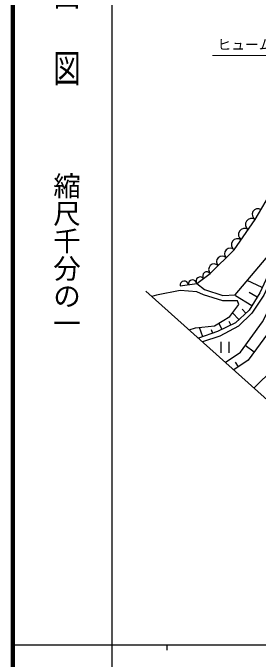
# Model space of a CAD drawing. Units: millimetres, scale not verified. Extents: x 40000 to 680000, y 20000 to 380000.
# Drawn here: x 40000 to 84608, y 202409 to 319978 of the extents above; entities that cross this region are included whole.
import ezdxf
from ezdxf.enums import TextEntityAlignment as Align

# ---------------------------------------------------------------- set-up
doc = ezdxf.new("R2010")
doc.units = ezdxf.units.MM
doc.header["$LTSCALE"] = 1000
for name, color, linetype, lineweight in [('M-BGD', 7, 'Continuous', 25), ('M-BMK-SRVR', 3, 'Continuous', 25), ('M-STR-HTXT', 7, 'Continuous', 13), ('M-TTL', 2, 'Continuous', 140), ('M-TTL-BAND', 7, 'Continuous', 25)]:
    doc.layers.add(name, color=color, linetype=linetype, lineweight=lineweight)
doc.styles.add('@ＭＳ ゴシック', font='')
doc.styles.add('ＭＳ ゴシック', font='')
doc.styles.get('@ＭＳ ゴシック').set_extended_font_data('@MS Gothic')
doc.styles.get('ＭＳ ゴシック').set_extended_font_data('MS Gothic')

msp = doc.modelspace()

# ---------------------------------------------------------------- linework, layer by layer
at = {"layer": 'M-BGD'}
for p, q in [((84060, 282397), (87286, 287875)), ((80242, 276862), (84060, 282397)), ((75899, 272575), (80242, 276862)), ((73473, 270725), (75899, 272575)), ((70405, 270311), (73473, 270725)), ((85370, 270015), (82649, 271269)), ((83470, 266695), (80525, 268518)), ((84433, 268251), (83012, 269132)), ((82363, 265342), (81684, 266079)), ((81113, 264192), (79984, 265419)), ((78063, 262400), (77490, 263540)), ((79680, 263211), (79364, 263840)), ((74539, 261046), (73941, 262757)), ((76349, 261678), (76123, 262325)), ((77838, 260124), (77838, 258124)), ((79358, 258124), (79358, 260124)), ((83867, 258264), (82259, 259445)), ((81039, 255597), (80476, 256424)), ((83864, 251706), (87809, 255627))]:
    msp.add_line(p, q, dxfattribs=at)
for points in [[(73473, 270725), (74834, 269680), (78171, 268581), (80468, 268680), (90389, 280452), (98114, 290230), (102713, 294152), (106820, 299173)], [(92371, 278338), (86732, 272973), (84915, 269029), (82988, 265917), (80488, 263617), (77254, 261994), (73751, 260770)], [(78643, 256386), (81380, 258248), (85429, 263764), (88097, 268982), (88459, 271819), (93434, 275914)], [(95516, 274980), (92877, 271889), (89878, 268072), (87144, 262725), (82775, 256777), (80177, 255011)], [(88459, 271819), (87499, 272564), (85656, 268629), (83482, 265370), (81058, 263009), (77673, 261149), (74487, 260111)], [(72043, 262301), (73211, 262676), (76683, 263059), (79472, 264721), (81091, 266932), (80887, 267589), (78196, 267590), (74705, 268660), (73465, 269228), (70448, 269444), (66104, 268617), (65246, 268393)]]:
    msp.add_lwpolyline(points, dxfattribs=at)
for centre, radius, start, end in [((84597, 283310), 1060, 59.50392, 239.50392), ((83423, 281474), 1121, 55.40194, 235.40194), ((82151, 279630), 1121, 55.40194, 235.40194), ((80878, 277785), 1121, 55.40194, 235.40194), ((79518, 276148), 1017, 44.63179, 224.63179), ((78070, 274718), 1017, 44.63179, 224.63179), ((76623, 273289), 1017, 44.63179, 224.63179), ((75292, 272112), 763, 37.31977, 217.31977), ((74079, 271187), 763, 37.31977, 217.31977), ((71172, 270415), 774, 7.67959, 187.67959), ((72706, 270622), 774, 7.67959, 187.67959)]:
    msp.add_arc(centre, radius, start, end, dxfattribs=at)
at = {"layer": 'M-BMK-SRVR'}
msp.add_line((89473, 246680), (64154, 269372), dxfattribs=at)
at = {"layer": 'M-STR-HTXT'}
msp.add_lwpolyline([(120037, 287078), (105508, 312240), (76320, 312240)], dxfattribs=at)
at = {"layer": 'M-TTL'}
msp.add_line((40000, 380000), (40000, 20000), dxfattribs=at)
at = {"layer": 'M-TTL-BAND'}
for p, q in [((58000, 370000), (58000, 20000)), ((40000, 205000), (579000, 205000)), ((68000, 205000), (68000, 204000))]:
    msp.add_line(p, q, dxfattribs=at)

# ---------------------------------------------------------------- texts
at = {"layer": 'M-STR-HTXT', "style": 'ＭＳ ゴシック'}
msp.add_text('ヒューム管 φ600 L=7.6', height=1833, dxfattribs=at).set_placement((77227, 312740), align=Align.BOTTOM_LEFT)
at = {"layer": 'M-TTL-BAND', "style": '@ＭＳ ゴシック', "width": 1.4}
msp.add_text('平  面  図', height=3666, rotation=270, dxfattribs=at).set_placement((49777, 306475), align=Align.MIDDLE_RIGHT)
at = {"layer": 'M-TTL-BAND', "style": '@ＭＳ ゴシック'}
msp.add_text('縮尺千分の一', height=3666, rotation=270, dxfattribs=at).set_placement((49777, 261030), align=Align.MIDDLE_RIGHT)

doc.saveas('drawing.dxf')
